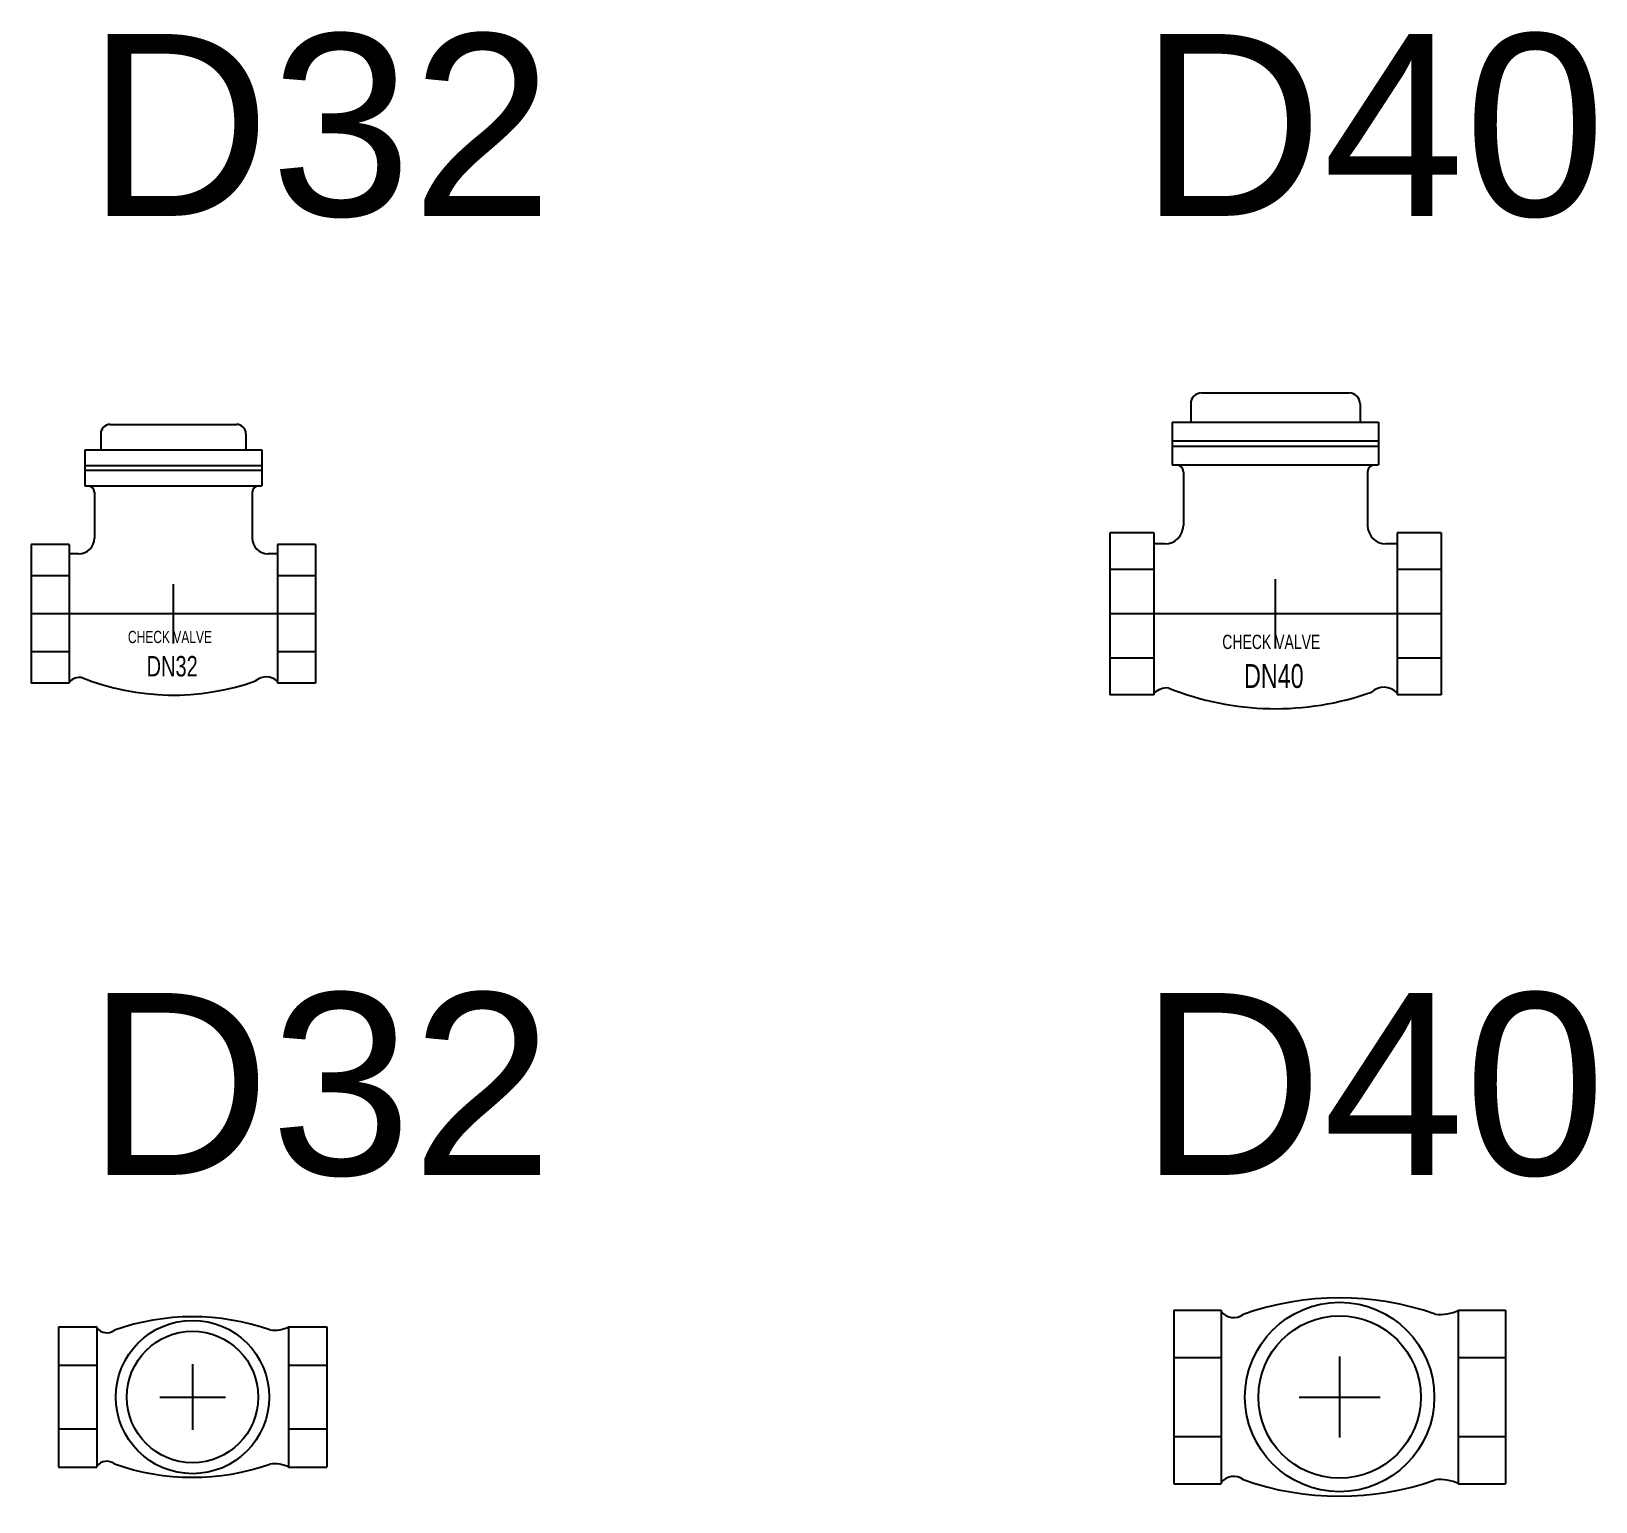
# Model space of a CAD drawing. Header units: millimetres. Extents: x 1218 to 72853, y -34712 to 16286.
# Drawn here: x 31521 to 32209, y 5938 to 6585 of the extents above; entities that cross this region are included whole.
import ezdxf

# ---------------------------------------------------------------- set-up
doc = ezdxf.new("R2010")
doc.units = ezdxf.units.MM
doc.set_wipeout_variables(frame=1)
doc.styles.get("Standard").update_dxf_attribs({"font": 'arial.ttf'})

# ---------------------------------------------------------------- blocks, each defined once
blk = doc.blocks.new('VAN1CHIEU-D32 PPR')
blk.add_wipeout([(-59.01, -30.91), (-59.01, 30.91), (-42.15, 30.91), (-42.15, 30.44), (-40.68, 29.12), (-38.45, 28.32), (-36.24, 28.46), (-34.33, 29.4), (-26.82, 31.74), (-19.74, 33.39), (-10.19, 34.8), (1.85, 35.29), (7.27, 35.05), (15.67, 34.1), (20.85, 33.17), (25.68, 32.04), (30.83, 30.57), (35.9, 29.38), (37.89, 29.52), (40.48, 30.12), (42.15, 30.91), (59.01, 30.91), (59.01, -30.91), (42.15, -30.91), (40.53, -30.13), (36.75, -29.4), (34.05, -29.5), (31.64, -30.31), (25.49, -32.09), (16.59, -33.95), (9.26, -34.88), (1.78, -35.29), (-9.5, -34.86), (-17.8, -33.75), (-23.86, -32.49), (-27.9, -31.44), (-31.38, -30.39), (-34.33, -29.4), (-35.42, -28.75), (-36.81, -28.34), (-38.45, -28.32), (-40.07, -28.78), (-41.06, -29.37), (-42.15, -30.44), (-42.15, -30.91)])
for p, q in [((-59.01, 30.91), (-42.15, 30.91)), ((-59.01, 30.91), (-59.01, -30.91)), ((-42.15, 30.91), (-42.15, -30.91)), ((42.15, 30.91), (42.15, -30.91)), ((42.15, 30.91), (59.01, 30.91)), ((59.01, 30.91), (59.01, -30.91)), ((-59.01, 14.05), (-42.15, 14.05)), ((0, 14.45), (0, -14.45)), ((42.15, 14.05), (59.01, 14.05)), ((-14.45, 0), (14.45, 0)), ((-59.01, -14.05), (-42.15, -14.05)), ((42.15, -14.05), (59.01, -14.05)), ((-59.01, -30.91), (-42.15, -30.91)), ((42.15, -30.91), (59.01, -30.91))]:
    blk.add_line(p, q)
for radius in [33.72, 28.9]:
    blk.add_circle((0, 0), radius)
for centre, radius, start, end in [((0, -67.44), 102.74, 70.64702, 109.51797), ((-37.71, 33.89), 5.62, 217.81449, 307.00875), ((35.9, 43.99), 14.61, 262.71745, 296.44212), ((-37.71, -33.89), 5.62, 52.99125, 142.18551), ((0, 67.44), 102.74, 250.48203, 289.35298), ((35.9, -43.99), 14.61, 63.55788, 97.28255)]:
    blk.add_arc(centre, radius, start, end)
at = {"flags": 1}
for p in [(-59.01, 0), (59.01, 0)]:
    blk.add_attdef('AMC', p, '', height=0.5, dxfattribs=at)
blk = doc.blocks.new('VAN1CHIEU-D40 PPR')
blk.add_wipeout([(-72.89, -38.18), (-72.89, 38.18), (-52.07, 38.18), (-52.07, 37.61), (-50.25, 35.97), (-47.5, 34.98), (-44.77, 35.16), (-42.4, 36.32), (-33.14, 39.21), (-24.38, 41.25), (-12.58, 42.99), (2.28, 43.59), (8.98, 43.29), (19.36, 42.13), (25.75, 40.97), (31.73, 39.58), (38.08, 37.76), (44.35, 36.29), (46.8, 36.46), (50, 37.2), (52.07, 38.18), (72.89, 38.18), (72.89, -38.18), (52.07, -38.18), (50.07, -37.22), (45.39, -36.32), (42.06, -36.44), (39.08, -37.44), (31.49, -39.64), (20.5, -41.94), (11.44, -43.09), (2.2, -43.59), (-11.73, -43.07), (-21.99, -41.69), (-29.48, -40.14), (-34.47, -38.84), (-38.76, -37.55), (-42.4, -36.32), (-43.75, -35.52), (-45.47, -35.01), (-47.5, -34.98), (-49.49, -35.56), (-50.72, -36.28), (-52.07, -37.6), (-52.07, -38.18)])
for p, q in [((-72.89, 38.18), (-52.07, 38.18)), ((-72.89, 38.18), (-72.89, -38.18)), ((-52.07, 38.18), (-52.07, -38.18)), ((52.07, 38.18), (52.07, -38.18)), ((52.07, 38.18), (72.89, 38.18)), ((72.89, 38.18), (72.89, -38.18)), ((-72.89, 17.36), (-52.07, 17.36)), ((0, 17.85), (0, -17.85)), ((52.07, 17.36), (72.89, 17.36)), ((-17.85, 0), (17.85, 0)), ((-72.89, -17.36), (-52.07, -17.36)), ((52.07, -17.36), (72.89, -17.36)), ((-72.89, -38.18), (-52.07, -38.18)), ((52.07, -38.18), (72.89, -38.18))]:
    blk.add_line(p, q)
for radius in [41.65, 35.7]:
    blk.add_circle((0, 0), radius)
for centre, radius, start, end in [((0, -83.31), 126.92, 70.64702, 109.51797), ((-46.58, 41.86), 6.94, 217.81449, 307.00875), ((44.35, 54.34), 18.05, 262.71745, 296.44212), ((-46.58, -41.86), 6.94, 52.99125, 142.18551), ((0, 83.31), 126.92, 250.48203, 289.35298), ((44.35, -54.34), 18.05, 63.55788, 97.28255)]:
    blk.add_arc(centre, radius, start, end)
at = {"flags": 1}
for p in [(-72.89, 0), (72.89, 0)]:
    blk.add_attdef('AMC', p, '', height=0.5, dxfattribs=at)
blk = doc.blocks.new('VAN1CHIEU-FRONT-D32 PPR')
blk.add_wipeout([(-62.48, -30.55), (-62.48, 30.55), (-45.82, 30.55), (-45.82, 26.38), (-41.65, 26.38), (-36.74, 28.41), (-34.87, 31.86), (-34.71, 53.45), (-35.52, 55.42), (-37.49, 56.23), (-38.88, 56.23), (-38.88, 72.2), (-31.93, 72.2), (-31.93, 79.14), (-31.67, 80.6), (-30.71, 82.09), (-29.51, 82.92), (-27.77, 83.31), (27.77, 83.31), (29.56, 82.9), (30.71, 82.09), (31.61, 80.76), (31.93, 79.14), (31.93, 72.2), (38.88, 72.2), (38.88, 56.23), (37.49, 56.23), (35.52, 55.42), (35.52, 55.42), (34.71, 53.45), (34.71, 33.32), (34.99, 31.37), (35.72, 29.72), (36.74, 28.41), (39.47, 26.73), (41.65, 26.38), (45.82, 26.38), (45.82, 30.55), (62.48, 30.55), (62.48, -30.55), (45.82, -30.55), (45.82, -29.75), (44.55, -28.74), (42.36, -27.85), (40.88, -27.69), (38.18, -28.23), (37.01, -28.86), (36.19, -29.51), (31.12, -31.17), (28.07, -32.04), (24.12, -33.02), (19.69, -33.94), (15.78, -34.59), (10.82, -35.21), (6.3, -35.57), (1.7, -35.74), (-3.8, -35.69), (-9.22, -35.36), (-13.61, -34.89), (-17.69, -34.29), (-21.81, -33.53), (-26.65, -32.41), (-30.59, -31.33), (-34.48, -30.1), (-38.12, -28.8), (-40.25, -27.97), (-43.25, -28.34), (-44.45, -28.89), (-45.82, -29.95), (-45.82, -30.55)])
for p, q in [((-27.77, 83.31), (27.77, 83.31)), ((-31.93, 79.14), (-31.93, 72.2)), ((31.93, 79.14), (31.93, 72.2)), ((-38.88, 72.2), (-38.88, 56.23)), ((-38.88, 72.2), (38.88, 72.2)), ((38.88, 72.2), (38.88, 56.23)), ((-38.88, 65.26), (38.88, 65.26)), ((-38.88, 63.17), (38.88, 63.17)), ((-38.88, 56.23), (37.49, 56.23)), ((-38.88, 56.23), (-37.49, 56.23)), ((37.49, 56.23), (38.88, 56.23)), ((-34.71, 53.45), (-34.71, 42.95)), ((34.71, 53.45), (34.71, 43.73)), ((-34.71, 42.95), (-34.71, 33.32)), ((34.71, 43.73), (34.71, 33.32)), ((-45.82, 30.55), (-62.48, 30.55)), ((-62.48, 30.55), (-62.48, -30.55)), ((-45.82, 30.55), (-45.82, -30.55)), ((62.48, 30.55), (45.82, 30.55)), ((45.82, 30.55), (45.82, -30.55)), ((62.48, 30.55), (62.48, -30.55)), ((-41.65, 26.38), (-45.82, 26.38)), ((45.82, 26.38), (41.65, 26.38)), ((-45.82, 16.66), (-62.48, 16.66)), ((62.48, 16.66), (45.82, 16.66)), ((0, -13.08), (0, 13.08)), ((62.48, 0), (-62.48, 0)), ((-45.82, -16.66), (-62.48, -16.66)), ((62.48, -16.66), (45.82, -16.66)), ((-45.82, -30.55), (-62.48, -30.55)), ((62.48, -30.55), (45.82, -30.55))]:
    blk.add_line(p, q)
for centre, radius, start, end in [((-27.77, 79.14), 4.17, 90, 180), ((27.77, 79.14), 4.17, 0, 90), ((-37.49, 53.45), 2.78, 0, 90), ((37.49, 53.45), 2.78, 90, 180), ((-41.65, 33.32), 6.94, 270, 0), ((41.65, 33.32), 6.94, 180, 270), ((-40.93, -34.88), 6.94, 84.3433, 134.74881), ((0, 72.2), 107.95, 248.11004, 289.58737), ((40.88, -34.63), 6.94, 44.60213, 132.45079)]:
    blk.add_arc(centre, radius, start, end)
at = {"width": 0.7}
for s, height, p in [('CHECK VALVE', 5.3969, (-19.97, -12.87)), ('DN32', 8.995, (-11.77, -27.53))]:
    blk.add_text(s, height=height, dxfattribs=at).set_placement(p)
at = {"flags": 1}
for p in [(-62.48, 0), (62.48, 0)]:
    blk.add_attdef('AMC', p, '', height=0.5, dxfattribs=at)
blk = doc.blocks.new('VAN1CHIEU-FRONT-D40 PPR')
blk.add_wipeout([(-72.89, -35.64), (-72.89, 35.64), (-53.45, 35.64), (-53.45, 30.78), (-48.6, 30.78), (-42.87, 33.15), (-40.68, 37.17), (-40.5, 62.36), (-41.44, 64.65), (-43.74, 65.6), (-45.36, 65.6), (-45.36, 84.23), (-37.26, 84.23), (-37.26, 92.33), (-36.95, 94.03), (-35.83, 95.77), (-34.43, 96.74), (-32.4, 97.19), (32.4, 97.19), (34.49, 96.72), (35.83, 95.77), (36.87, 94.22), (37.26, 92.33), (37.26, 84.23), (45.36, 84.23), (45.36, 65.6), (43.74, 65.6), (41.44, 64.65), (41.44, 64.65), (40.5, 62.36), (40.5, 38.88), (40.82, 36.6), (41.67, 34.68), (42.87, 33.15), (46.05, 31.19), (48.6, 30.78), (53.45, 30.78), (53.45, 35.64), (72.89, 35.64), (72.89, -35.64), (53.45, -35.64), (53.45, -34.71), (51.98, -33.53), (49.42, -32.49), (47.69, -32.3), (44.54, -32.94), (43.17, -33.67), (42.22, -34.42), (36.31, -36.36), (32.75, -37.38), (28.14, -38.53), (22.97, -39.6), (18.41, -40.36), (12.62, -41.08), (7.35, -41.5), (1.98, -41.7), (-4.44, -41.63), (-10.76, -41.25), (-15.88, -40.71), (-20.64, -40.01), (-25.45, -39.11), (-31.09, -37.81), (-35.68, -36.55), (-40.23, -35.11), (-44.47, -33.6), (-46.95, -32.63), (-50.46, -33.06), (-51.85, -33.71), (-53.45, -34.94), (-53.45, -35.64)])
for p, q in [((-32.4, 97.19), (32.4, 97.19)), ((-37.26, 92.33), (-37.26, 84.23)), ((37.26, 92.33), (37.26, 84.23)), ((-45.36, 84.23), (-45.36, 65.6)), ((-45.36, 84.23), (45.36, 84.23)), ((45.36, 84.23), (45.36, 65.6)), ((-45.36, 76.13), (45.36, 76.13)), ((-45.36, 73.7), (45.36, 73.7)), ((-45.36, 65.6), (43.74, 65.6)), ((-45.36, 65.6), (-43.74, 65.6)), ((-40.5, 62.36), (-40.5, 50.11)), ((40.5, 62.36), (40.5, 51.02)), ((43.74, 65.6), (45.36, 65.6)), ((-40.5, 50.11), (-40.5, 38.88)), ((40.5, 51.02), (40.5, 38.88)), ((-53.45, 35.64), (-72.89, 35.64)), ((-72.89, 35.64), (-72.89, -35.64)), ((-53.45, 35.64), (-53.45, -35.64)), ((72.89, 35.64), (53.45, 35.64)), ((53.45, 35.64), (53.45, -35.64)), ((72.89, 35.64), (72.89, -35.64)), ((-48.6, 30.78), (-53.45, 30.78)), ((53.45, 30.78), (48.6, 30.78)), ((-53.45, 19.44), (-72.89, 19.44)), ((0, -15.26), (0, 15.26)), ((72.89, 19.44), (53.45, 19.44)), ((72.89, 0), (-72.89, 0)), ((-53.45, -19.44), (-72.89, -19.44)), ((72.89, -19.44), (53.45, -19.44)), ((-53.45, -35.64), (-72.89, -35.64)), ((72.89, -35.64), (53.45, -35.64))]:
    blk.add_line(p, q)
for centre, radius, start, end in [((-32.4, 92.33), 4.86, 90, 180), ((32.4, 92.33), 4.86, 0, 90), ((-43.74, 62.36), 3.24, 0, 90), ((43.74, 62.36), 3.24, 90, 180), ((-48.6, 38.88), 8.1, 270, 0), ((48.6, 38.88), 8.1, 180, 270), ((-47.75, -40.69), 8.1, 84.3433, 134.74881), ((0, 84.23), 125.94, 248.11004, 289.58737), ((47.69, -40.4), 8.1, 44.60213, 132.45079)]:
    blk.add_arc(centre, radius, start, end)
at = {"width": 0.7}
for s, height, p in [('CHECK VALVE', 6.2964, (-23.39, -15.48)), ('DN40', 10.494, (-13.83, -32.57))]:
    blk.add_text(s, height=height, dxfattribs=at).set_placement(p)
at = {"flags": 1}
for p in [(-72.89, 0), (72.89, 0)]:
    blk.add_attdef('AMC', p, '', height=0.5, dxfattribs=at)

msp = doc.modelspace()

# ---------------------------------------------------------------- block references
for name, p in [('VAN1CHIEU-FRONT-D40 PPR', (32068.33, 6328.68)), ('VAN1CHIEU-FRONT-D32 PPR', (31583.66, 6328.68)), ('VAN1CHIEU-D40 PPR', (32096.54, 5984.25)), ('VAN1CHIEU-D32 PPR', (31592.09, 5984.25))]:
    msp.add_blockref(name, p)

# ---------------------------------------------------------------- texts
at = {"color": 2, "ltscale": 500}
for s, p in [('D32', (31545.59, 6503.69)), ('D40', (32008.53, 6503.69)), ('D32', (31545.59, 6081.93)), ('D40', (32008.53, 6081.93))]:
    msp.add_text(s, height=80, rotation=360, dxfattribs=at).set_placement(p)

doc.saveas('drawing.dxf')
